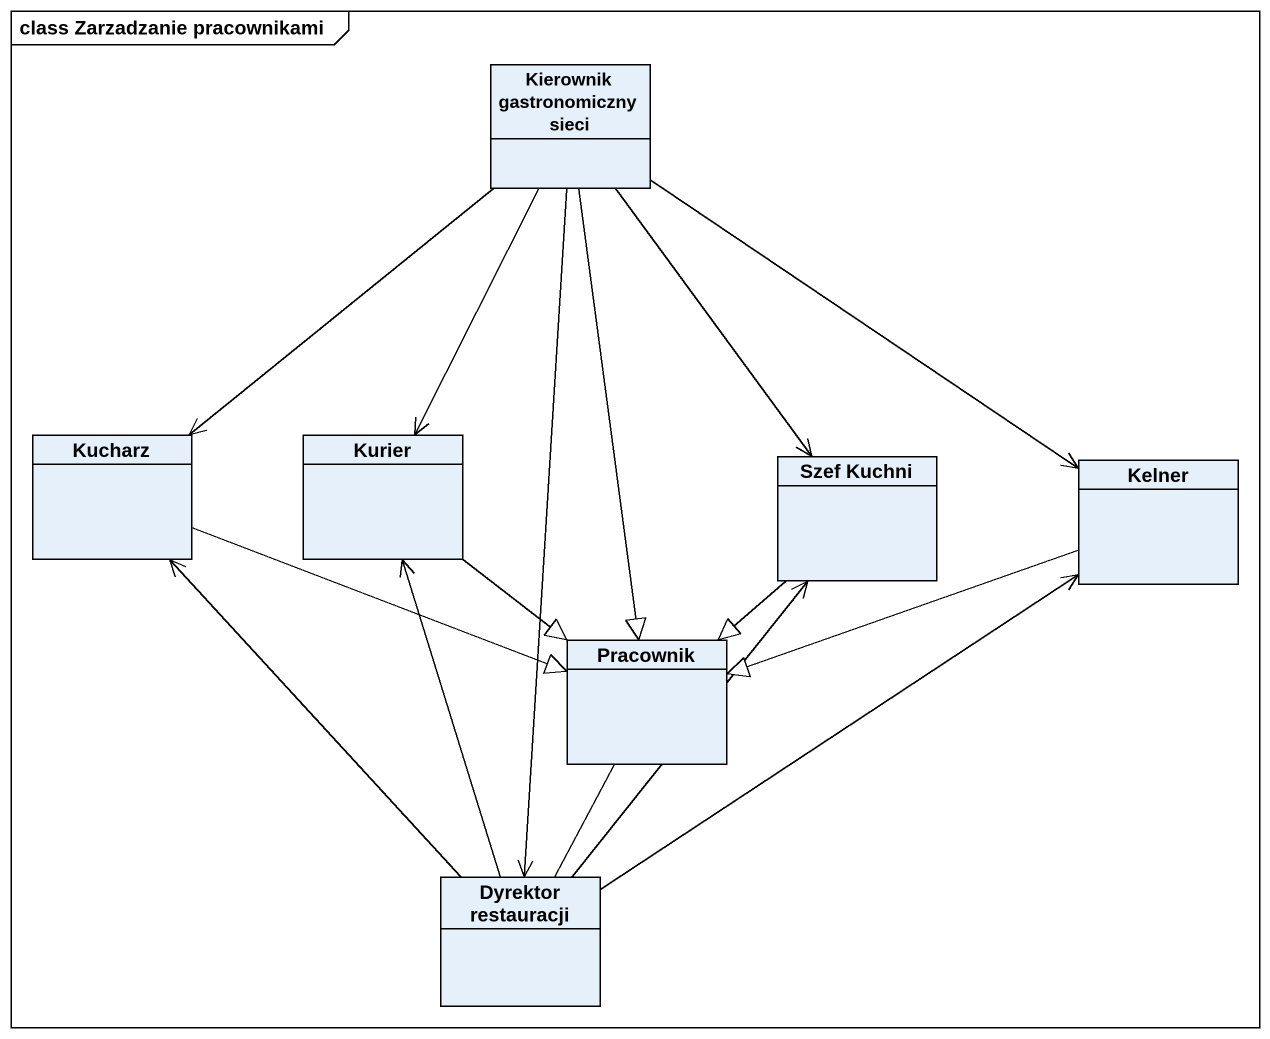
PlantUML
@startuml
mainframe class Zarzadzanie pracownikami
hide circle
hide empty members
class "Kierownik gastronomiczny sieci" as Kierownik_gastronomiczny
class Kucharz
class Kurier
class "Szef Kuchni" as Szef_Kuchni
class Kelner
class Pracownik
class "Dyrektor restauracji" as Dyrektor_restauracji
Kierownik_gastronomiczny --> Kucharz
Kierownik_gastronomiczny --> Kurier
Kierownik_gastronomiczny --> Szef_Kuchni
Kierownik_gastronomiczny --> Kelner
Kierownik_gastronomiczny --|> Pracownik
Kierownik_gastronomiczny --> Dyrektor_restauracji
Kucharz -right-|> Pracownik
Kurier --|> Pracownik
Szef_Kuchni --|> Pracownik
Kelner -left-|> Pracownik
Dyrektor_restauracji -up-> Kucharz
Dyrektor_restauracji -up-> Kurier
Dyrektor_restauracji -up-> Szef_Kuchni
Dyrektor_restauracji -up-> Kelner
Dyrektor_restauracji -up- Pracownik
@enduml
